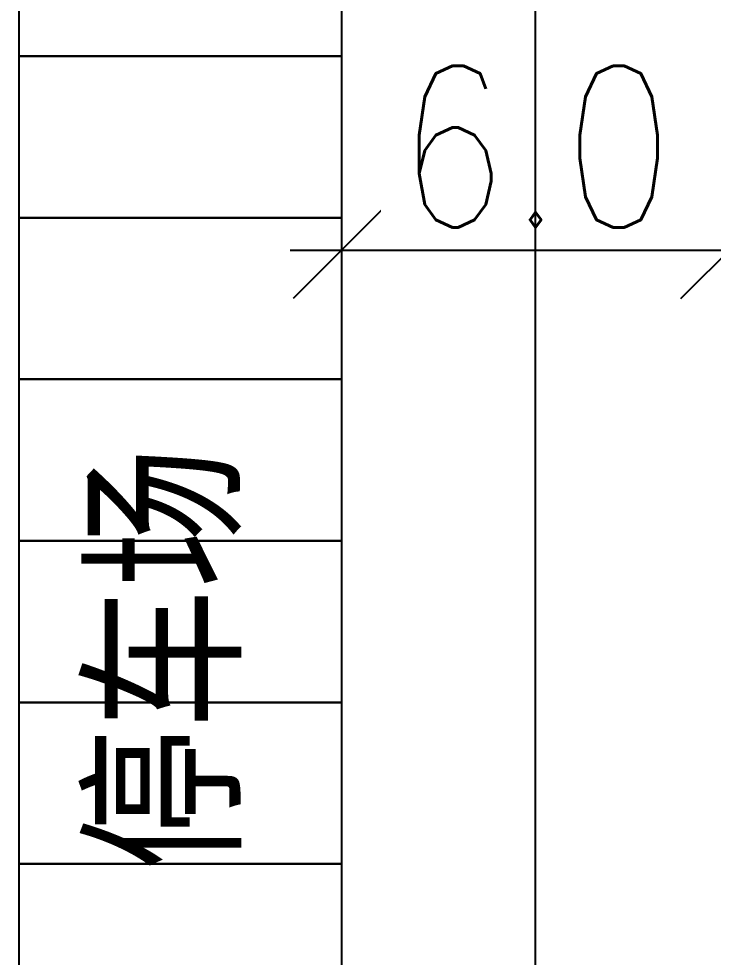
# Model space of a CAD drawing. Extents: x -93062 to 326984, y -142534 to 91021.
# Drawn here: x -55227 to -54724, y 81623 to 82304 of the extents above; entities that cross this region are included whole.
import ezdxf
from ezdxf.enums import TextEntityAlignment as Align

# ---------------------------------------------------------------- set-up
doc = ezdxf.new("R2010")
doc.units = 0
doc.header["$LTSCALE"] = 1000
doc.header["$MEASUREMENT"] = 0
doc.layers.get('0').update_dxf_attribs({"color": 8})
doc.styles.add('COMPLEX', font='COMPLEX')
doc.styles.add('DIMST', font='', dxfattribs={"height": 15})
doc.styles.add('hz', font='GEDITXT', dxfattribs={"width": 0.8, "bigfont": 'DXT'})
doc.styles.add('SIM', font='GEDITXT', dxfattribs={"width": 0.8, "bigfont": 'DXT'})
doc.styles.add('SIMPLEX', font='GEDITXT', dxfattribs={"height": 0.2, "bigfont": 'DXT'})
doc.styles.get("Standard").update_dxf_attribs({"font": 'gbenor.shx', "bigfont": 'gbcbig.shx'})
doc.styles.get('DIMST').set_extended_font_data('SimSun')

# ---------------------------------------------------------------- blocks, each defined once
blk = doc.blocks.new('_Oblique')
at = {"color": 0, "linetype": 'ByBlock', "lineweight": -2}
blk.add_line((-0.5, -0.5), (0.5, 0.5), dxfattribs=at)
blk = doc.blocks.new('A$C672165B9')
at = {"color": 251, "ltscale": 10}
blk.add_line((8647.4, 10565.9), (8647.4, 14896.3), dxfattribs=at)
at = {"color": 251}
for p, q in [((8647.4, 10449), (8647.4, 14893.5)), ((8647.4, 13719.8), (8647.4, 13946.2)), ((8546.8, 13845.6), (9502.9, 13845.6))]:
    blk.add_line(p, q, dxfattribs=at)
at = {"color": 251, "ltscale": 3}
for p, q in [((8018.4, 14537.5), (8018.4, 14223)), ((8647.4, 14223), (8647.4, 14537.5)), ((8018.4, 14223), (8018.4, 13908.5)), ((8647.4, 14223), (8018.4, 14223)), ((8018.4, 14223), (8647.4, 14223)), ((8647.4, 13908.5), (8647.4, 14223)), ((8018.4, 13908.5), (8018.4, 13594)), ((8647.4, 13908.5), (8018.4, 13908.5)), ((8018.4, 13908.5), (8647.4, 13908.5)), ((8647.4, 13594), (8647.4, 13908.5)), ((8018.4, 13594), (8018.4, 13279.5)), ((8647.4, 13594), (8018.4, 13594)), ((8018.4, 13594), (8647.4, 13594)), ((8647.4, 13279.5), (8647.4, 13594)), ((8018.4, 13279.5), (8018.4, 12965)), ((8647.4, 13279.5), (8018.4, 13279.5)), ((8018.4, 13279.5), (8647.4, 13279.5)), ((8647.4, 12965), (8647.4, 13279.5)), ((8018.4, 12965), (8018.4, 12650.5)), ((8647.4, 12965), (8018.4, 12965)), ((8018.4, 12965), (8647.4, 12965)), ((8647.4, 12650.5), (8647.4, 12965)), ((8018.4, 12650.5), (8018.4, 12336)), ((8647.4, 12650.5), (8018.4, 12650.5)), ((8018.4, 12650.5), (8647.4, 12650.5)), ((8647.4, 12336), (8647.4, 12650.5))]:
    blk.add_line(p, q, dxfattribs=at)
at = {"color": 251, "xscale": 188.7010318362808, "yscale": 188.7010318362808, "zscale": 188.7010318362808, "rotation": 180}
blk.add_blockref('_Oblique', (8647.4, 13845.6), dxfattribs=at)
at = {"color": 251, "xscale": 188.7010318362808, "yscale": 188.7010318362808, "zscale": 188.7010318362808}
blk.add_blockref('_Oblique', (9402.2, 13845.6), dxfattribs=at)
at = {"color": 251, "ltscale": 0.5, "style": 'DIMST', "width": 0.8}
blk.add_text('停车场', height=251.6, rotation=90, dxfattribs=at).set_placement((8424.4, 12638.3, 668.9))
at = {"color": 251, "style": 'SIMPLEX', "width": 0.8}
for height, p in [(75.5, (5032.8, 24516.1)), (75.5, (4692.1, 24249.2)), (251.6, (24745.2, 6386.7))]:
    blk.add_attdef('JZW', text='', height=height, rotation=360, dxfattribs=at).set_placement(p, align=Align.MIDDLE)
at = {"color": 251, "style": 'COMPLEX', "width": 1.041667}
for height, p, p2 in [(135.3, (18779.9, 24022.5), (18900.7, 24022.5)), (112.7, (24159.1, 23918), (24259.7, 23918)), (112.7, (19107.7, 22514.6), (19208.3, 22514.6)), (112.7, (19107.7, 21130.8), (19208.3, 21130.8)), (112.7, (19107.7, 19910.6), (19208.3, 19910.6)), (112.7, (19107.7, 19155.8), (19208.3, 19155.8)), (112.7, (19107.7, 17646.2), (19208.3, 17646.2)), (112.7, (19107.7, 16262.4), (19208.3, 16262.4)), (112.7, (19107.7, 15255.9), (19208.3, 15255.9)), (112.7, (19107.7, 14167), (19208.3, 14167)), (112.7, (19107.7, 13933.9), (19208.3, 13933.9)), (112.7, (19107.7, 12878.3), (19208.3, 12878.3)), (146.5, (35125.9, 12740.3), (35256.8, 12740.3)), (112.7, (19107.7, 11494.5), (19208.3, 11494.5)), (112.7, (19107.7, 10274.2), (19208.3, 10274.2)), (112.7, (19107.7, 9519.4), (19208.3, 9519.4)), (112.7, (19107.7, 8009.8), (19208.3, 8009.8)), (112.7, (19107.7, 6626), (19208.3, 6626)), (112.7, (19107.7, 5619.6), (19208.3, 5619.6)), (112.7, (18534.3, 4487.4), (18635, 4487.4)), (135.3, (10257.2, 2831.6), (10378, 2831.6)), (135.3, (9845, 2443.5), (9965.8, 2443.5))]:
    blk.add_attdef('A', text='', height=height, dxfattribs=at).set_placement(p, p2, align=Align.FIT)
at = {"color": 251, "style": 'hz', "width": 0.8}
for p in [(16426.9, 23704), (10887.9, 22293), (14720.8, 19772.4), (17974.9, 19082.8), (25961.4, 18486), (38100.4, 18366.3), (11528.9, 17640.7), (26545.9, 15647), (10782.8, 15493.4), (17847.7, 14761.2), (11764.5, 12831.7), (14968.4, 10742.1), (5313.3, 9148.4), (25534.1, 9009.2), (3089.1, 8401.9), (26406.5, 6157.4), (17784.5, 5258), (29076.2, 4512.3), (15144.7, 4201.8), (37066.7, 4015)]:
    blk.add_attdef('9.80', p, '', height=440.3, dxfattribs=at)
at = {"color": 251, "style": 'COMPLEX', "width": 1.041667}
for height, p, p2 in [(135.3, (18273.7, 23709.6), (18273.7, 23588.8)), (146.5, (34895.1, 12644.2), (34895.1, 12513.3))]:
    blk.add_attdef('A', text='', height=height, rotation=270, dxfattribs=at).set_placement(p, p2, align=Align.FIT)
at = {"color": 251, "style": 'COMPLEX', "text_generation_flag": 4, "width": 1.041667}
for p, p2 in [((32232.5, 22773.3), (32353.3, 22773.3)), ((25004, 19495), (25124.8, 19495)), ((37956.5, 15917.2), (38077.2, 15917.2)), ((37584.1, 15544.8), (37704.9, 15544.8)), ((30848.7, 13137), (30969.5, 13137)), ((30933.8, 10635.5), (31054.6, 10635.5)), ((31191.9, 10370.8), (31312.7, 10370.8)), ((25004, 9858.6), (25124.8, 9858.6))]:
    blk.add_attdef('A', text='', height=135.3, dxfattribs=at).set_placement(p, p2, align=Align.FIT)
at = {"color": 251, "width": 0.8, "flags": 9}
for tag, p in [('YSIZE', (4070.3, 20399.8)), ('XSIZE', (4021, 20376.2)), ('XSIZE', (4025.5, 20391)), ('YSIZE', (4113.1, 20385.5)), ('YSIZE', (4070.3, 19770.8)), ('XSIZE', (4025.5, 19762)), ('YSIZE', (4113.1, 19756.5)), ('XSIZE', (4021, 19747.2)), ('XSIZE', (4025.5, 19133)), ('YSIZE', (4070.3, 19141.8)), ('XSIZE', (4021, 19118.2)), ('YSIZE', (4113.1, 19127.5)), ('YSIZE', (4070.3, 18512.7)), ('XSIZE', (4025.5, 18504)), ('YSIZE', (4113.1, 18498.4)), ('XSIZE', (4021, 18489.2)), ('XSIZE', (4025.5, 17875)), ('YSIZE', (4070.3, 17883.7)), ('XSIZE', (4021, 17860.2)), ('YSIZE', (4113.1, 17869.4)), ('YSIZE', (4395.3, 17290.8)), ('XSIZE', (4345.9, 17267.3)), ('XSIZE', (4350.4, 17282.1)), ('YSIZE', (4438.1, 17276.5)), ('XSIZE', (5060.2, 17088.9)), ('YSIZE', (5105.1, 17097.7)), ('XSIZE', (5689.2, 17088.9)), ('YSIZE', (5734.1, 17097.7)), ('XSIZE', (5055.7, 17074.1)), ('YSIZE', (5147.9, 17083.4)), ('XSIZE', (5684.7, 17074.1)), ('YSIZE', (5776.9, 17083.4))]:
    blk.add_attdef(tag, p, '', height=0.0687, dxfattribs=at)
at = {"color": 251, "insert": (9024.8, 14046.9), "char_height": 314.5, "attachment_point": 5, "style": 'SIM', "bg_fill": 3, "box_fill_scale": 1.1, "bg_fill_color": 256, "bg_fill_true_color": 13158600, "bg_fill_transparency": 0}
blk.add_mtext('6.0', dxfattribs=at)
at = {"color": 251, "ltscale": 10}
blk.add_line((9024.8, 10449), (9024.8, 14896.7), dxfattribs=at)

msp = doc.modelspace()

# ---------------------------------------------------------------- block references
at = {"xscale": 0.3724428399518654, "yscale": 0.3724428399518654, "zscale": 0.3724428399518654}
msp.add_blockref('A$C672165B9', (-58213.59, 76979.33), dxfattribs=at)

doc.saveas('drawing.dxf')
